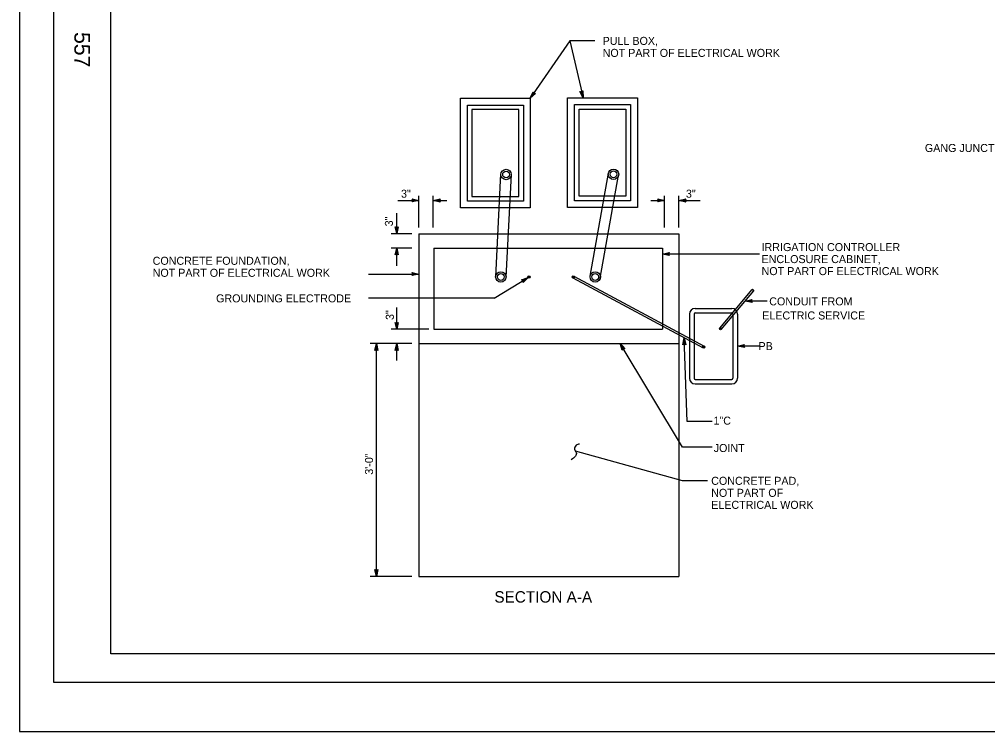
# Model space of a CAD drawing. Extents: x -894 to 866, y -472 to 714.
# Drawn here: x -894 to -48, y -472 to 150 of the extents above; entities that cross this region are included whole.
import ezdxf

# ---------------------------------------------------------------- set-up
doc = ezdxf.new("R2010")
doc.units = 0
for name, color, linetype in [('border_PLOTTING-ELEMENTS', 7, 'Continuous'), ('border_rw_22x34_Cut_Lines', 7, 'Continuous'), ('border_SHEET', 7, 'Continuous'), ('border_WITHIN-BORDER-anno', 7, 'Continuous'), ('es_DETAIL', 7, 'Continuous'), ('es_DETAIL-anno', 7, 'Continuous')]:
    doc.layers.add(name, color=color, linetype=linetype)

msp = doc.modelspace()

# ---------------------------------------------------------------- linework, layer by layer
at = {"layer": 'border_PLOTTING-ELEMENTS'}
for points in [[(-894.04, -472.44), (865.96, -472.44), (865.96, 713.56), (-894.04, 713.56)], [(-864.04, 670.56), (835.96, 670.56), (835.96, -429.44), (-864.04, -429.44)]]:
    msp.add_lwpolyline(points, close=True, dxfattribs=at)
at = {"layer": 'border_rw_22x34_Cut_Lines'}
msp.add_lwpolyline([(-864.04, 670.56), (835.96, 670.56), (835.96, -429.44), (-864.04, -429.44)], close=True, dxfattribs=at)
at = {"layer": 'border_SHEET'}
for p, q in [((-814.04, -404.44), (-814.04, 645.56)), ((810.96, -404.44), (-814.04, -404.44))]:
    msp.add_line(p, q, dxfattribs=at)
at = {"layer": 'es_DETAIL'}
for p, q in [((-508.35, 81.16), (-447.35, 81.16)), ((-508.35, -14.84), (-508.35, 81.16)), ((-447.35, 81.16), (-447.35, -14.84)), ((-414.74, 81.54), (-353.74, 81.54)), ((-414.74, -14.46), (-414.74, 81.54)), ((-353.74, 81.54), (-353.74, -14.46)), ((-502.35, 75.16), (-453.35, 75.16)), ((-502.35, -8.84), (-502.35, 75.16)), ((-457.35, 71.16), (-498.35, 71.16)), ((-498.35, 71.16), (-498.35, -4.84)), ((-457.35, -4.84), (-457.35, 71.16)), ((-453.35, 75.16), (-453.35, -8.84)), ((-408.74, 75.54), (-359.74, 75.54)), ((-408.74, -8.46), (-408.74, 75.54)), ((-404.74, 71.54), (-363.74, 71.54)), ((-404.74, -4.46), (-404.74, 71.54)), ((-363.74, 71.54), (-363.74, -4.46)), ((-359.74, 75.54), (-359.74, -8.46)), ((-477.65, -74.89), (-473.02, 15)), ((-468.56, -75.36), (-463.93, 14.53)), ((-395.1, -74.34), (-379.08, 15.48)), ((-386.16, -76.08), (-370.14, 13.74)), ((-498.35, -4.84), (-457.35, -4.84)), ((-359.74, -8.46), (-408.74, -8.46)), ((-363.74, -4.46), (-404.74, -4.46)), ((-447.35, -14.84), (-508.35, -14.84)), ((-453.35, -8.84), (-502.35, -8.84)), ((-353.74, -14.46), (-414.74, -14.46)), ((-544.73, -37.34), (-544.73, -336.77)), ((-544.73, -37.34), (-317.44, -37.34)), ((-317.44, -37.34), (-317.44, -336.77)), ((-531.85, -49.84), (-331.85, -49.84)), ((-531.85, -49.84), (-531.85, -120.84)), ((-331.85, -49.84), (-331.85, -120.84)), ((-410.29, -75.91), (-296.19, -137.13)), ((-409.38, -74.27), (-295.34, -135.45)), ((-281.82, -119.76), (-253.49, -85.96)), ((-280.39, -120.98), (-252.04, -87.17)), ((-308.2, -107.53), (-308.2, -163.62)), ((-304.2, -107.53), (-304.2, -163.62)), ((-303.2, -102.53), (-271.2, -102.53)), ((-303.2, -106.53), (-271.2, -106.53)), ((-270.2, -107.53), (-270.2, -163.62)), ((-266.2, -107.53), (-266.2, -163.62)), ((-531.85, -120.84), (-331.85, -120.84)), ((-544.73, -133.34), (-317.44, -133.34)), ((-303.2, -164.62), (-271.2, -164.62)), ((-303.2, -168.62), (-271.2, -168.62)), ((-544.73, -336.77), (-317.44, -336.77))]:
    msp.add_line(p, q, dxfattribs=at)
for centre, radius in [((-468.51, 14.45), 4.55), ((-468.51, 14.45), 2.97), ((-374.62, 14.6), 4.55), ((-374.62, 14.6), 2.97), ((-473.11, -75.1), 4.55), ((-473.11, -75.1), 2.97), ((-448.46, -75.1), 0.941), ((-448.46, -75.1), 0.634), ((-409.82, -75.1), 0.941), ((-409.82, -75.1), 0.634), ((-390.62, -75.1), 4.55), ((-390.62, -75.1), 2.97), ((-281.1, -120.37), 0.941), ((-281.1, -120.37), 0.634), ((-295.75, -136.29), 0.941), ((-295.75, -136.29), 0.634)]:
    msp.add_circle(centre, radius, dxfattribs=at)
for centre, radius, start, end in [((-253.37, -86.48), 0.538, 349.35157, 102.8646), ((-252.24, -86.6), 0.601, 178.45866, 288.8954), ((-252.62, -86.99), 0.6, 343.30076, 110.69629), ((-303.2, -107.53), 5, 90, 180), ((-303.2, -107.53), 1, 90, 180), ((-271.2, -107.53), 5, 0, 90), ((-271.2, -107.53), 1, 0, 90), ((-303.2, -163.62), 5, 180, 270), ((-303.2, -163.62), 1, 180, 270), ((-271.2, -163.62), 5, 270, 0), ((-271.2, -163.62), 1, 270, 0)]:
    msp.add_arc(centre, radius, start, end, dxfattribs=at)
at = {"layer": 'es_DETAIL-anno'}
for p, q in [((-412.81, 131.27), (-401.29, 81.54)), ((-447.35, 81.16), (-444.92, 86.8)), ((-442.75, 85.24), (-447.35, 81.16)), ((-446.54, 82.29), (-444.76, 86.4)), ((-443.17, 85.28), (-446.54, 82.28)), ((-445.73, 83.4), (-444.58, 86.06)), ((-443.59, 85.3), (-445.73, 83.4)), ((-444.92, 86.8), (-444.92, 86.8)), ((-444.92, 86.8), (-444.3, 85.38)), ((-444.92, 84.52), (-444.43, 85.66)), ((-443.98, 85.36), (-444.92, 84.52)), ((-444.3, 85.38), (-442.75, 85.24)), ((-442.75, 85.24), (-442.75, 85.24)), ((-401.29, 81.54), (-403.93, 87.09)), ((-403.93, 87.09), (-403.93, 87.09)), ((-403.93, 87.09), (-402.46, 86.61)), ((-401.61, 82.9), (-403.53, 86.95)), ((-401.91, 84.24), (-403.15, 86.85)), ((-402.22, 85.58), (-402.75, 86.7)), ((-402.46, 86.61), (-401.33, 87.69)), ((-402.23, 86.84), (-402.22, 85.58)), ((-401.93, 87.09), (-401.91, 84.24)), ((-401.63, 87.4), (-401.6, 82.89)), ((-401.33, 87.69), (-401.33, 87.69)), ((-401.33, 87.69), (-401.29, 81.54)), ((-447.35, 81.16), (-447.35, 81.16)), ((-401.29, 81.54), (-401.29, 81.54)), ((-563.16, -8.25), (-544.73, -8.25)), ((-549.88, -8.24), (-550.68, -6.9)), ((-550.68, -6.9), (-550.68, -6.9)), ((-550.68, -6.9), (-544.68, -8.24)), ((-544.68, -8.24), (-550.68, -9.57)), ((-550.68, -9.57), (-549.88, -8.24)), ((-550.47, -7.26), (-546.06, -8.24)), ((-546.07, -8.25), (-550.45, -9.21)), ((-547.45, -8.24), (-550.27, -8.87)), ((-550.23, -7.62), (-547.45, -8.24)), ((-550.06, -7.96), (-548.83, -8.24)), ((-548.83, -8.24), (-550.04, -8.51)), ((-544.73, -31.89), (-544.73, -4.25)), ((-544.68, -8.24), (-544.68, -8.24)), ((-532.23, -31.89), (-532.23, -4.25)), ((-532.23, -8.25), (-520.34, -8.25)), ((-532.22, -8.29), (-526.22, -6.96)), ((-526.22, -9.63), (-532.22, -8.29)), ((-532.22, -8.29), (-532.22, -8.29)), ((-526.43, -9.27), (-530.84, -8.29)), ((-530.83, -8.28), (-526.45, -7.32)), ((-529.45, -8.29), (-526.63, -7.66)), ((-526.67, -8.91), (-529.45, -8.29)), ((-528.07, -8.29), (-526.86, -8.02)), ((-526.84, -8.57), (-528.07, -8.29)), ((-526.22, -6.96), (-527.02, -8.29)), ((-527.02, -8.29), (-526.22, -9.63)), ((-526.22, -6.96), (-526.22, -6.96)), ((-342.08, -8.25), (-329.94, -8.25)), ((-335.1, -8.24), (-335.9, -6.9)), ((-335.9, -6.9), (-335.9, -6.9)), ((-335.9, -6.9), (-329.9, -8.24)), ((-329.9, -8.24), (-335.9, -9.57)), ((-335.9, -9.57), (-335.1, -8.24)), ((-335.68, -7.26), (-331.28, -8.24)), ((-331.29, -8.25), (-335.66, -9.21)), ((-332.66, -8.24), (-335.49, -8.87)), ((-335.45, -7.62), (-332.66, -8.24)), ((-335.27, -7.96), (-334.04, -8.24)), ((-334.04, -8.24), (-335.25, -8.51)), ((-329.94, -31.89), (-329.94, -4.25)), ((-329.9, -8.24), (-329.9, -8.24)), ((-317.44, -31.89), (-317.44, -4.25)), ((-317.44, -8.25), (-298.98, -8.25)), ((-317.43, -8.29), (-311.43, -6.96)), ((-311.43, -9.63), (-317.43, -8.29)), ((-317.43, -8.29), (-317.43, -8.29)), ((-311.65, -9.27), (-316.05, -8.29)), ((-316.04, -8.28), (-311.67, -7.32)), ((-314.67, -8.29), (-311.84, -7.66)), ((-311.88, -8.91), (-314.67, -8.29)), ((-313.29, -8.29), (-312.08, -8.02)), ((-312.06, -8.57), (-313.29, -8.29)), ((-311.43, -6.96), (-312.23, -8.29)), ((-312.23, -8.29), (-311.43, -9.63)), ((-311.43, -6.96), (-311.43, -6.96)), ((-550.68, -9.57), (-550.68, -9.57)), ((-526.22, -9.63), (-526.22, -9.63)), ((-335.9, -9.57), (-335.9, -9.57)), ((-311.43, -9.63), (-311.43, -9.63)), ((-564.1, -37.34), (-564.1, -19.3)), ((-564.18, -37.19), (-565.51, -31.19)), ((-565.51, -31.19), (-565.51, -31.19)), ((-565.51, -31.19), (-564.18, -31.99)), ((-564.19, -35.8), (-565.15, -31.43)), ((-564.18, -34.43), (-564.81, -31.6)), ((-564.18, -33.05), (-564.45, -31.84)), ((-564.18, -31.99), (-562.84, -31.19)), ((-562.84, -31.19), (-564.18, -37.19)), ((-563.2, -31.41), (-564.18, -35.81)), ((-563.56, -31.64), (-564.18, -34.43)), ((-563.91, -31.82), (-564.18, -33.05)), ((-562.84, -31.19), (-562.84, -31.19)), ((-551.05, -37.34), (-569.1, -37.34)), ((-564.18, -37.19), (-564.18, -37.19)), ((-551.05, -49.84), (-569.1, -49.84)), ((-565.45, -55.84), (-564.11, -49.84)), ((-564.11, -49.84), (-564.11, -49.84)), ((-564.11, -49.84), (-562.78, -55.84)), ((-564.1, -65.46), (-564.1, -49.84)), ((-564.11, -55.04), (-565.45, -55.84)), ((-565.45, -55.84), (-565.45, -55.84)), ((-565.1, -55.62), (-564.11, -51.22)), ((-564.74, -55.39), (-564.11, -52.6)), ((-564.39, -55.21), (-564.11, -53.98)), ((-564.11, -51.23), (-563.14, -55.6)), ((-564.11, -52.6), (-563.49, -55.42)), ((-564.11, -53.98), (-563.85, -55.19)), ((-562.78, -55.84), (-564.11, -55.04)), ((-562.78, -55.84), (-562.78, -55.84)), ((-331.85, -55.16), (-325.87, -53.73)), ((-325.83, -56.4), (-331.85, -55.16)), ((-331.85, -55.16), (-331.85, -55.16)), ((-247.09, -55.16), (-331.85, -55.16)), ((-326.05, -56.05), (-330.47, -55.14)), ((-330.46, -55.13), (-326.1, -54.1)), ((-329.08, -55.12), (-326.27, -54.45)), ((-326.29, -55.7), (-329.08, -55.12)), ((-327.7, -55.1), (-326.5, -54.81)), ((-326.47, -55.35), (-327.7, -55.1)), ((-325.87, -53.73), (-326.65, -55.08)), ((-326.65, -55.08), (-325.83, -56.4)), ((-325.87, -53.73), (-325.87, -53.73)), ((-325.83, -56.4), (-325.83, -56.4)), ((-588.96, -72.62), (-544.73, -72.62)), ((-550.73, -73.91), (-549.93, -72.59)), ((-544.73, -72.62), (-550.73, -73.91)), ((-550.73, -73.91), (-550.73, -73.91)), ((-549.93, -72.59), (-550.72, -71.24)), ((-550.72, -71.24), (-550.72, -71.24)), ((-550.72, -71.24), (-544.73, -72.62)), ((-550.5, -71.6), (-546.11, -72.61)), ((-546.12, -72.61), (-550.5, -73.55)), ((-547.49, -72.6), (-550.32, -73.21)), ((-550.27, -71.96), (-547.49, -72.6)), ((-550.1, -72.31), (-548.87, -72.59)), ((-548.87, -72.59), (-550.08, -72.85)), ((-544.73, -72.62), (-544.73, -72.62)), ((-478.96, -93.63), (-449.21, -75.66)), ((-478.96, -93.63), (-588.96, -93.63)), ((-259.56, -96.3), (-253.64, -94.66)), ((-253.5, -97.32), (-259.56, -96.3)), ((-259.56, -96.3), (-259.56, -96.3)), ((-240.44, -96.3), (-259.56, -96.3)), ((-253.73, -96.98), (-258.18, -96.23)), ((-258.17, -96.22), (-253.85, -95.03)), ((-256.8, -96.16), (-254.01, -95.38)), ((-253.99, -96.63), (-256.8, -96.16)), ((-255.42, -96.08), (-254.23, -95.75)), ((-254.18, -96.29), (-255.42, -96.08)), ((-253.64, -94.66), (-254.37, -96.03)), ((-254.37, -96.03), (-253.5, -97.32)), ((-253.64, -94.66), (-253.64, -94.66)), ((-253.5, -97.32), (-253.5, -97.32)), ((-564.1, -120.84), (-564.1, -101.81)), ((-564.14, -120.87), (-565.48, -114.87)), ((-565.48, -114.87), (-564.14, -115.67)), ((-565.47, -114.87), (-565.47, -114.87)), ((-564.15, -119.48), (-565.12, -115.11)), ((-564.14, -118.11), (-564.77, -115.28)), ((-564.14, -116.73), (-564.41, -115.52)), ((-564.14, -115.67), (-562.81, -114.87)), ((-562.81, -114.87), (-564.14, -120.87)), ((-563.16, -115.09), (-564.14, -119.49)), ((-563.52, -115.32), (-564.14, -118.11)), ((-563.87, -115.5), (-564.14, -116.73)), ((-562.81, -114.87), (-562.81, -114.87)), ((-536.01, -120.84), (-569.1, -120.84)), ((-564.14, -120.87), (-564.14, -120.87)), ((-551.05, -133.34), (-587.39, -133.34)), ((-583.26, -139.34), (-581.92, -133.34)), ((-582.9, -139.12), (-581.92, -134.72)), ((-581.92, -133.34), (-581.92, -133.34)), ((-581.92, -133.34), (-580.59, -139.34)), ((-581.92, -336.77), (-581.92, -133.34)), ((-581.92, -134.73), (-580.95, -139.11)), ((-565.47, -139.37), (-564.13, -133.37)), ((-565.12, -139.16), (-564.14, -134.75)), ((-564.13, -133.37), (-564.13, -133.37)), ((-564.13, -133.37), (-562.8, -139.37)), ((-564.13, -134.77), (-563.16, -139.14)), ((-564.1, -148.25), (-564.1, -133.34)), ((-366.93, -139.17), (-368.87, -133.34)), ((-368.87, -133.34), (-368.87, -133.34)), ((-368.87, -133.34), (-364.64, -137.8)), ((-366.74, -138.81), (-368.16, -134.52)), ((-368.15, -134.53), (-365.07, -137.78)), ((-313.99, -134.36), (-312.73, -128.35)), ((-312.66, -133.55), (-313.99, -134.36)), ((-313.99, -134.36), (-313.99, -134.36)), ((-313.64, -134.14), (-312.71, -129.73)), ((-313.28, -133.9), (-312.69, -131.11)), ((-312.93, -133.72), (-312.68, -132.49)), ((-312.73, -128.35), (-312.73, -128.35)), ((-312.73, -128.35), (-311.32, -134.33)), ((-312.71, -129.74), (-311.68, -134.1)), ((-312.69, -131.11), (-312.03, -133.93)), ((-312.68, -132.49), (-312.39, -133.7)), ((-311.32, -134.33), (-312.66, -133.55)), ((-311.32, -134.33), (-311.32, -134.33)), ((-266.2, -135.7), (-260.28, -134.05)), ((-264.81, -135.62), (-260.5, -134.42)), ((-263.44, -135.55), (-260.65, -134.78)), ((-262.06, -135.48), (-260.87, -135.15)), ((-260.28, -134.05), (-261.01, -135.42)), ((-261.01, -135.42), (-260.14, -136.72)), ((-260.28, -134.05), (-260.28, -134.05)), ((-581.92, -138.54), (-583.26, -139.34)), ((-583.26, -139.34), (-583.26, -139.34)), ((-582.54, -138.89), (-581.92, -136.1)), ((-582.2, -138.71), (-581.92, -137.48)), ((-581.92, -136.1), (-581.29, -138.93)), ((-581.92, -137.48), (-581.65, -138.69)), ((-580.59, -139.34), (-581.92, -138.54)), ((-580.59, -139.34), (-580.59, -139.34)), ((-564.13, -138.57), (-565.47, -139.37)), ((-565.47, -139.37), (-565.47, -139.37)), ((-564.76, -138.92), (-564.14, -136.14)), ((-564.41, -138.75), (-564.14, -137.52)), ((-564.14, -136.14), (-563.51, -138.96)), ((-564.14, -137.52), (-563.87, -138.73)), ((-562.8, -139.37), (-564.13, -138.57)), ((-562.8, -139.37), (-562.8, -139.37)), ((-366.55, -138.42), (-367.45, -135.71)), ((-367.45, -135.71), (-365.46, -137.81)), ((-366.19, -137.8), (-366.93, -139.17)), ((-366.93, -139.17), (-366.93, -139.17)), ((-366.34, -138.09), (-366.74, -136.89)), ((-366.74, -136.89), (-365.89, -137.79)), ((-364.64, -137.8), (-366.19, -137.8)), ((-364.64, -137.8), (-364.64, -137.8)), ((-260.14, -136.72), (-266.2, -135.7)), ((-266.2, -135.7), (-266.2, -135.7)), ((-247.09, -135.7), (-266.2, -135.7)), ((-260.37, -136.38), (-264.82, -135.62)), ((-260.63, -136.03), (-263.44, -135.55)), ((-260.82, -135.69), (-262.06, -135.48)), ((-260.14, -136.72), (-260.14, -136.72)), ((-551.05, -336.77), (-587.39, -336.77)), ((-581.92, -336.77), (-583.25, -330.77)), ((-583.25, -330.77), (-583.25, -330.77)), ((-583.25, -330.77), (-581.92, -331.57)), ((-581.92, -335.38), (-582.89, -331)), ((-581.92, -334.01), (-582.54, -331.18)), ((-581.92, -332.63), (-582.18, -331.42)), ((-581.92, -331.57), (-580.58, -330.77)), ((-580.58, -330.77), (-581.92, -336.77)), ((-580.93, -330.99), (-581.92, -335.39)), ((-581.29, -331.22), (-581.92, -334.01)), ((-581.64, -331.4), (-581.92, -332.63)), ((-581.92, -336.77), (-581.92, -336.77)), ((-580.58, -330.77), (-580.58, -330.77))]:
    msp.add_line(p, q, dxfattribs=at)
for points in [[(-390.97, 131.27), (-412.81, 131.27), (-447.35, 81.16)], [(-288.33, -223.79), (-314.2, -223.79), (-368.87, -133.34)], [(-288.44, -201.45), (-310.27, -201.45), (-312.73, -128.35)], [(-292.36, -253.26), (-314.2, -253.26), (-407.75, -227.44)]]:
    msp.add_lwpolyline(points, dxfattribs=at)
msp.add_lwpolyline([(-454.95, -77.59), (-449.21, -75.66), (-453.59, -79.84), (-453.59, -79.43), (-450.38, -76.37), (-454.59, -77.78), (-454.23, -77.97), (-451.54, -77.07), (-453.59, -79.02), (-453.59, -78.62), (-452.71, -77.77), (-453.87, -78.16), (-453.59, -78.31), (-453.59, -79.84), (-453.59, -78.31)], close=True, dxfattribs=at)
msp.add_spline([(-404.43, -221.09), (-407.19, -222.2), (-408.76, -225.67), (-407.24, -228.52), (-407.92, -231.76), (-411.51, -234.81)], degree=3, dxfattribs=at)

# ---------------------------------------------------------------- texts
at = {"layer": 'border_WITHIN-BORDER-anno'}
msp.add_text('557', height=13.78, rotation=270, dxfattribs=at).set_placement((-845.95, 138.87))
at = {"layer": 'es_DETAIL-anno'}
for s, height, p in [('PULL BOX,', 7, (-384.13, 127.7)), ('NOT PART OF ELECTRICAL WORK', 7, (-384.13, 117.2)), ('GANG JUNCTION BOX', 7, (-102.42, 34.11)), ('3"', 7, (-560.38, -5.85)), ('3"', 7, (-311.31, -5.85)), ('IRRIGATION CONTROLLER', 7, (-245.19, -52.5)), ('CONCRETE FOUNDATION,', 7, (-777.51, -64.47)), ('ENCLOSURE CABINET,', 7, (-245.19, -63)), ('NOT PART OF ELECTRICAL WORK', 7, (-245.19, -73.5)), ('NOT PART OF ELECTRICAL WORK', 7, (-777.51, -74.97)), ('GROUNDING ELECTRODE', 7, (-722.05, -97.31)), ('CONDUIT FROM', 7, (-238.49, -99.95)), ('ELECTRIC SERVICE', 7, (-244.64, -112.25)), (' PB', 7, (-250.47, -139.04)), ('1"C', 7, (-287.23, -204.18)), ('JOINT', 7, (-287.02, -228.08)), ('CONCRETE PAD,', 7, (-289.23, -256.76)), ('NOT PART OF', 7, (-289.23, -267.26)), ('ELECTRICAL WORK', 7, (-289.23, -277.76)), ('SECTION A-A', 10, (-478.77, -359.71))]:
    msp.add_text(s, height=height, dxfattribs=at).set_placement(p)
for s, p in [('3"', (-567.49, -30.86)), ('3"', (-566.68, -112.71)), ('3\'-0"', (-584.85, -247.95))]:
    msp.add_text(s, height=7, rotation=90, dxfattribs=at).set_placement(p)

doc.saveas('drawing.dxf')
